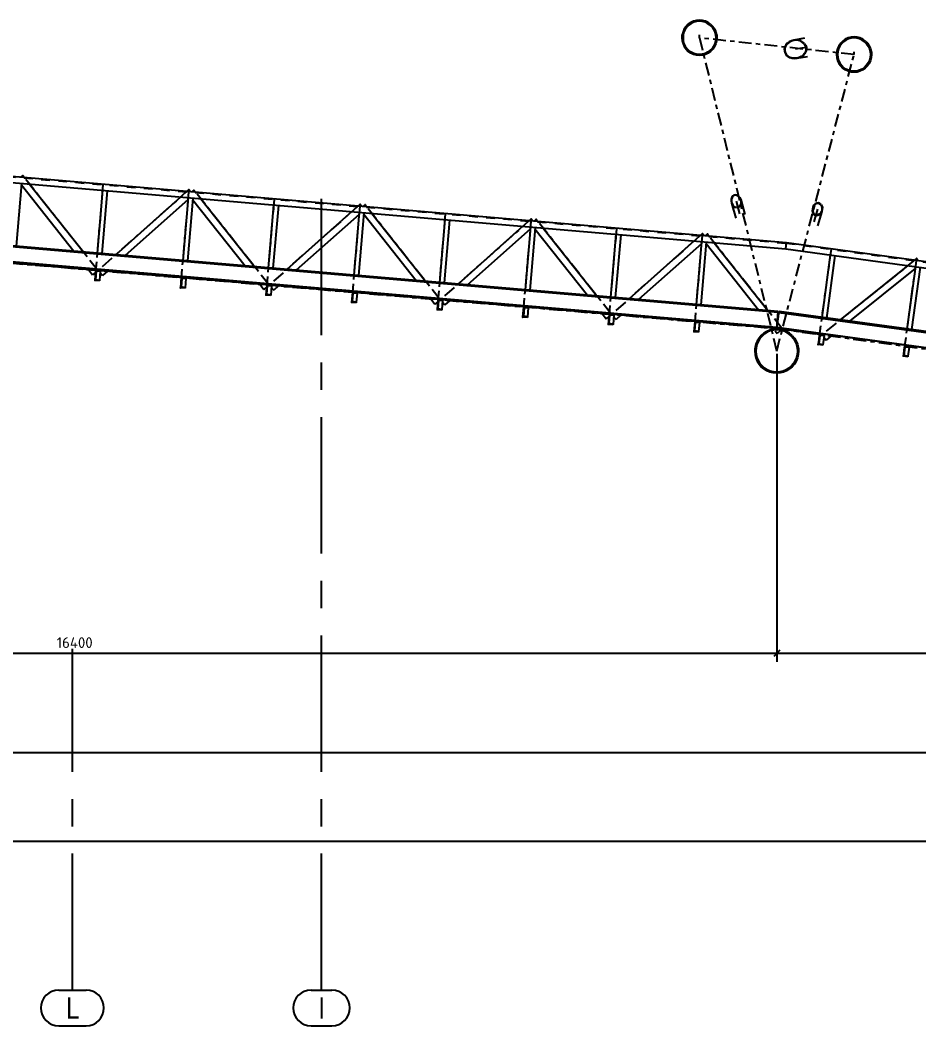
# Model space of a CAD drawing. Header units: millimetres. Extents: x 2368 to 8313, y 7493 to 11698.
# Drawn here: x 6024.4 to 6233.7, y 9618.8 to 9852.9 of the extents above; entities that cross this region are included whole.
import ezdxf

# ---------------------------------------------------------------- set-up
doc = ezdxf.new("R2010")
doc.units = ezdxf.units.MM
for name, pattern in [('CENTER', [50.8, 31.75, -6.35, 6.35, -6.35]), ('XKITLINE00', [0]), ('XKITLINE02', [4, 2, -2]), ('XKITLINE03', [6, 3, -1, 1, -1])]:
    doc.linetypes.add(name, pattern=pattern)
doc.styles.add('ARIAL_NARROW', font='ARIALN.TTF')
doc.styles.add('ISOCPEUR', font='isocpeur.ttf')

msp = doc.modelspace()

# ---------------------------------------------------------------- linework, layer by layer
at = {"color": 8, "linetype": 'XKITLINE00'}
for p, q in [((6180.5582, 9852.3), (6179.9785, 9851.8885)), ((6180.6762, 9852.0928), (6180.1302, 9851.7052)), ((6181.1996, 9852.6032), (6180.5582, 9852.3)), ((6181.2803, 9852.3784), (6180.6762, 9852.0928)), ((6181.8832, 9852.7889), (6181.1996, 9852.6032)), ((6181.9241, 9852.5533), (6181.2803, 9852.3784)), ((6182.5882, 9852.8515), (6181.8832, 9852.7889)), ((6182.5882, 9852.6122), (6181.9241, 9852.5533)), ((6183.2932, 9852.7889), (6182.5882, 9852.8515)), ((6183.2522, 9852.5533), (6182.5882, 9852.6122)), ((6183.8961, 9852.3784), (6183.2522, 9852.5533)), ((6183.9768, 9852.6032), (6183.2932, 9852.7889)), ((6184.5002, 9852.0928), (6183.8961, 9852.3784)), ((6184.6182, 9852.3), (6183.9768, 9852.6032)), ((6185.0462, 9851.7052), (6184.5002, 9852.0928)), ((6185.1979, 9851.8885), (6184.6182, 9852.3)), ((6178.773, 9850.1431), (6178.5899, 9849.4501)), ((6179.0721, 9850.7934), (6178.773, 9850.1431)), ((6178.9948, 9850.0613), (6178.8223, 9849.4085)), ((6179.2765, 9850.6738), (6178.9948, 9850.0613)), ((6179.478, 9851.3811), (6179.0721, 9850.7934)), ((6179.6588, 9851.2273), (6179.2765, 9850.6738)), ((6179.9785, 9851.8885), (6179.478, 9851.3811)), ((6180.1302, 9851.7052), (6179.6588, 9851.2273)), ((6185.0462, 9851.7052), (6185.5175, 9851.2273)), ((6185.1979, 9851.8885), (6185.6983, 9851.3811)), ((6185.5175, 9851.2273), (6185.8999, 9850.6738)), ((6185.6983, 9851.3811), (6186.1042, 9850.7934)), ((6185.8999, 9850.6738), (6186.1816, 9850.0613)), ((6186.1042, 9850.7934), (6186.4033, 9850.1431)), ((6186.1816, 9850.0613), (6186.3541, 9849.4085)), ((6186.4033, 9850.1431), (6186.5865, 9849.4501)), ((6178.5899, 9849.4501), (6178.5282, 9848.7353)), ((6178.5282, 9849.4027), (6178.5282, 9848.7353)), ((6178.5282, 9848.7353), (6178.5899, 9848.0206)), ((6178.5899, 9848.0206), (6178.773, 9847.3275)), ((6178.8223, 9849.4085), (6178.7642, 9848.7353)), ((6178.7642, 9848.7353), (6178.8223, 9848.0621)), ((6178.8223, 9848.0621), (6178.9948, 9847.4094)), ((6178.9948, 9847.4094), (6179.2765, 9846.7969)), ((6186.1816, 9847.4094), (6185.8999, 9846.7969)), ((6186.3541, 9848.0621), (6186.1816, 9847.4094)), ((6186.3541, 9849.4085), (6186.4122, 9848.7353)), ((6186.4122, 9848.7353), (6186.3541, 9848.0621)), ((6186.5865, 9848.0206), (6186.4033, 9847.3275)), ((6186.5865, 9849.4501), (6186.6482, 9848.7353)), ((6186.6482, 9848.7353), (6186.5865, 9848.0206)), ((6186.6482, 9849.4027), (6186.6482, 9848.7353)), ((6203.0489, 9847.4762), (6202.7023, 9847.0653)), ((6203.1347, 9847.4115), (6202.804, 9847.0194)), ((6203.4897, 9847.8161), (6203.0489, 9847.4762)), ((6203.5554, 9847.7359), (6203.1347, 9847.4115)), ((6204.0027, 9848.0679), (6203.4897, 9847.8161)), ((6204.0449, 9847.9762), (6203.5554, 9847.7359)), ((6204.562, 9848.219), (6204.0027, 9848.0679)), ((6204.5787, 9848.1204), (6204.0449, 9847.9762)), ((6207.057, 9848.6506), (6204.562, 9848.219)), ((6205.1397, 9848.2618), (6204.562, 9848.219)), ((6205.1301, 9848.1613), (6204.5787, 9848.1204)), ((6205.6713, 9848.0968), (6205.1301, 9848.1613)), ((6205.7069, 9848.1942), (6205.1397, 9848.2618)), ((6206.1752, 9847.9301), (6205.6713, 9848.0968)), ((6206.2349, 9848.0196), (6205.7069, 9848.1942)), ((6206.6167, 9847.6697), (6206.1752, 9847.9301)), ((6206.6975, 9847.7467), (6206.2349, 9848.0196)), ((6206.9734, 9847.3286), (6206.6167, 9847.6697)), ((6207.0713, 9847.3893), (6206.6975, 9847.7467)), ((6207.0713, 9847.3893), (6207.3376, 9846.9651)), ((6215.478, 9847.469), (6215.0721, 9846.8815)), ((6215.9785, 9847.9762), (6215.478, 9847.469)), ((6216.1302, 9847.793), (6215.6588, 9847.3153)), ((6216.5582, 9848.3875), (6215.9785, 9847.9762)), ((6216.6762, 9848.1804), (6216.1302, 9847.793)), ((6217.1996, 9848.6906), (6216.5582, 9848.3875)), ((6217.2803, 9848.4659), (6216.6762, 9848.1804)), ((6217.8832, 9848.8763), (6217.1996, 9848.6906)), ((6217.9241, 9848.6407), (6217.2803, 9848.4659)), ((6218.5882, 9848.9388), (6217.8832, 9848.8763)), ((6218.5882, 9848.6996), (6217.9241, 9848.6407)), ((6219.2932, 9848.8763), (6218.5882, 9848.9388)), ((6219.2522, 9848.6407), (6218.5882, 9848.6996)), ((6219.8961, 9848.4659), (6219.2522, 9848.6407)), ((6219.9768, 9848.6906), (6219.2932, 9848.8763)), ((6220.5002, 9848.1804), (6219.8961, 9848.4659)), ((6220.6182, 9848.3875), (6219.9768, 9848.6906)), ((6221.0462, 9847.793), (6220.5002, 9848.1804)), ((6221.1979, 9847.9762), (6220.6182, 9848.3875)), ((6221.0462, 9847.793), (6221.5175, 9847.3153)), ((6221.1979, 9847.9762), (6221.6983, 9847.469)), ((6221.6983, 9847.469), (6222.1042, 9846.8815)), ((6178.773, 9847.3275), (6179.0721, 9846.6773)), ((6179.0721, 9846.6773), (6179.478, 9846.0895)), ((6179.2765, 9846.7969), (6179.6588, 9846.2433)), ((6179.478, 9846.0895), (6179.9785, 9845.5822)), ((6179.6588, 9846.2433), (6180.1302, 9845.7655)), ((6180.5582, 9845.1707), (6179.9785, 9845.5822)), ((6180.6762, 9845.3779), (6180.1302, 9845.7655)), ((6181.1996, 9844.8674), (6180.5582, 9845.1707)), ((6181.2803, 9845.0923), (6180.6762, 9845.3779)), ((6181.9241, 9844.9174), (6181.2803, 9845.0923)), ((6183.8961, 9845.0923), (6183.2522, 9844.9174)), ((6184.5002, 9845.3779), (6183.8961, 9845.0923)), ((6184.6182, 9845.1707), (6183.9768, 9844.8674)), ((6185.0462, 9845.7655), (6184.5002, 9845.3779)), ((6185.1979, 9845.5822), (6184.6182, 9845.1707)), ((6185.5175, 9846.2433), (6185.0462, 9845.7655)), ((6185.6983, 9846.0895), (6185.1979, 9845.5822)), ((6185.8999, 9846.7969), (6185.5175, 9846.2433)), ((6186.1042, 9846.6773), (6185.6983, 9846.0895)), ((6186.4033, 9847.3275), (6186.1042, 9846.6773)), ((6202.4673, 9846.604), (6202.3558, 9846.1154)), ((6202.3558, 9846.1154), (6202.3732, 9845.624)), ((6202.3732, 9845.624), (6202.5187, 9845.1545)), ((6202.7023, 9847.0653), (6202.4673, 9846.604)), ((6202.5797, 9846.5792), (6202.4732, 9846.1129)), ((6202.4732, 9846.1129), (6202.4899, 9845.6439)), ((6202.4899, 9845.6439), (6202.6287, 9845.1958)), ((6202.5187, 9845.1545), (6202.7851, 9844.7303)), ((6202.804, 9847.0194), (6202.5797, 9846.5792)), ((6202.6287, 9845.1958), (6202.8829, 9844.7911)), ((6207.0524, 9845.1002), (6206.7217, 9844.7081)), ((6207.154, 9845.0543), (6206.8075, 9844.6434)), ((6206.9734, 9847.3286), (6207.2276, 9846.9238)), ((6207.2767, 9845.5405), (6207.0524, 9845.1002)), ((6207.389, 9845.5156), (6207.154, 9845.0543)), ((6207.2276, 9846.9238), (6207.3665, 9846.4757)), ((6207.3831, 9846.0067), (6207.2767, 9845.5405)), ((6207.3376, 9846.9651), (6207.4832, 9846.4956)), ((6207.3665, 9846.4757), (6207.3831, 9846.0067)), ((6207.5006, 9846.0042), (6207.389, 9845.5156)), ((6207.4832, 9846.4956), (6207.5006, 9846.0042)), ((6214.5899, 9845.5388), (6214.5282, 9844.8243)), ((6214.5282, 9845.4816), (6214.5282, 9844.8243)), ((6214.773, 9846.2315), (6214.5899, 9845.5388)), ((6214.8223, 9845.4973), (6214.7642, 9844.8243)), ((6215.0721, 9846.8815), (6214.773, 9846.2315)), ((6214.9948, 9846.1497), (6214.8223, 9845.4973)), ((6215.2765, 9846.762), (6214.9948, 9846.1497)), ((6215.6588, 9847.3153), (6215.2765, 9846.762)), ((6221.5175, 9847.3153), (6221.8999, 9846.762)), ((6221.8999, 9846.762), (6222.1816, 9846.1497)), ((6222.1042, 9846.8815), (6222.4033, 9846.2315)), ((6222.1816, 9846.1497), (6222.3541, 9845.4973)), ((6222.3541, 9845.4973), (6222.4122, 9844.8243)), ((6222.4033, 9846.2315), (6222.5865, 9845.5388)), ((6222.5865, 9845.5388), (6222.6482, 9844.8243)), ((6222.6482, 9845.4816), (6222.6482, 9844.8243)), ((6181.8832, 9844.6817), (6181.1996, 9844.8674)), ((6182.5882, 9844.6192), (6181.8832, 9844.6817)), ((6182.5882, 9844.8585), (6181.9241, 9844.9174)), ((6183.2522, 9844.9174), (6182.5882, 9844.8585)), ((6183.2932, 9844.6817), (6182.5882, 9844.6192)), ((6183.9768, 9844.8674), (6183.2932, 9844.6817)), ((6203.1589, 9844.3729), (6202.7851, 9844.7303)), ((6203.2397, 9844.4499), (6202.8829, 9844.7911)), ((6203.6214, 9844.1), (6203.1589, 9844.3729)), ((6203.6811, 9844.1895), (6203.2397, 9844.4499)), ((6204.1495, 9843.9254), (6203.6214, 9844.1)), ((6204.1851, 9844.0228), (6203.6811, 9844.1895)), ((6204.7166, 9843.8578), (6204.1495, 9843.9254)), ((6204.7263, 9843.9583), (6204.1851, 9844.0228)), ((6205.2943, 9843.9006), (6204.7166, 9843.8578)), ((6205.2776, 9843.9992), (6204.7263, 9843.9583)), ((6205.8114, 9844.1434), (6205.2776, 9843.9992)), ((6207.7893, 9844.3323), (6205.2943, 9843.9006)), ((6205.8537, 9844.0517), (6205.2943, 9843.9006)), ((6206.301, 9844.3837), (6205.8114, 9844.1434)), ((6206.3666, 9844.3035), (6205.8537, 9844.0517)), ((6206.7217, 9844.7081), (6206.301, 9844.3837)), ((6206.8075, 9844.6434), (6206.3666, 9844.3035)), ((6214.5282, 9844.8243), (6214.5899, 9844.1098)), ((6214.5899, 9844.1098), (6214.773, 9843.4171)), ((6214.7642, 9844.8243), (6214.8223, 9844.1514)), ((6214.773, 9843.4171), (6215.0721, 9842.7671)), ((6214.8223, 9844.1514), (6214.9948, 9843.4989)), ((6214.9948, 9843.4989), (6215.2765, 9842.8867)), ((6215.0721, 9842.7671), (6215.478, 9842.1796)), ((6215.2765, 9842.8867), (6215.6588, 9842.3333)), ((6221.8999, 9842.8867), (6221.5175, 9842.3333)), ((6222.1042, 9842.7671), (6221.6983, 9842.1796)), ((6222.1816, 9843.4989), (6221.8999, 9842.8867)), ((6222.4033, 9843.4171), (6222.1042, 9842.7671)), ((6222.3541, 9844.1514), (6222.1816, 9843.4989)), ((6222.4122, 9844.8243), (6222.3541, 9844.1514)), ((6222.5865, 9844.1098), (6222.4033, 9843.4171)), ((6222.6482, 9844.8243), (6222.5865, 9844.1098)), ((6215.478, 9842.1796), (6215.9785, 9841.6725)), ((6215.6588, 9842.3333), (6216.1302, 9841.8557)), ((6216.5582, 9841.2611), (6215.9785, 9841.6725)), ((6216.6762, 9841.4682), (6216.1302, 9841.8557)), ((6217.1996, 9840.958), (6216.5582, 9841.2611)), ((6217.2803, 9841.1827), (6216.6762, 9841.4682)), ((6217.8832, 9840.7724), (6217.1996, 9840.958)), ((6217.9241, 9841.0079), (6217.2803, 9841.1827)), ((6218.5882, 9840.7099), (6217.8832, 9840.7724)), ((6218.5882, 9840.949), (6217.9241, 9841.0079)), ((6219.2522, 9841.0079), (6218.5882, 9840.949)), ((6219.2932, 9840.7724), (6218.5882, 9840.7099)), ((6219.8961, 9841.1827), (6219.2522, 9841.0079)), ((6219.9768, 9840.958), (6219.2932, 9840.7724)), ((6220.5002, 9841.4682), (6219.8961, 9841.1827)), ((6220.6182, 9841.2611), (6219.9768, 9840.958)), ((6221.0462, 9841.8557), (6220.5002, 9841.4682)), ((6221.1979, 9841.6725), (6220.6182, 9841.2611)), ((6221.5175, 9842.3333), (6221.0462, 9841.8557)), ((6221.6983, 9842.1796), (6221.1979, 9841.6725)), ((6189.9828, 9811.1942), (6189.971, 9810.7274)), ((6189.971, 9810.7274), (6190.0731, 9810.2562)), ((6190.1073, 9811.6111), (6189.9828, 9811.1942)), ((6190.0636, 9811.1584), (6190.0526, 9810.7243)), ((6190.0526, 9810.7243), (6190.1475, 9810.2862)), ((6190.1793, 9811.546), (6190.0636, 9811.1584)), ((6190.0731, 9810.2562), (6191.0275, 9806.737)), ((6190.0731, 9810.2562), (6190.2789, 9809.8268)), ((6190.3323, 9811.9371), (6190.1073, 9811.6111)), ((6190.1475, 9810.2862), (6190.3389, 9809.887)), ((6190.3885, 9811.8492), (6190.1793, 9811.546)), ((6190.6357, 9812.1404), (6190.3323, 9811.9371)), ((6190.6707, 9812.0382), (6190.3885, 9811.8492)), ((6190.9879, 9812.2011), (6190.6357, 9812.1404)), ((6190.9981, 9812.0946), (6190.6707, 9812.0382)), ((6191.3544, 9812.1132), (6190.9879, 9812.2011)), ((6191.3389, 9812.0129), (6190.9981, 9812.0946)), ((6191.6596, 9811.801), (6191.3389, 9812.0129)), ((6191.6993, 9811.8854), (6191.3544, 9812.1132)), ((6191.6596, 9811.801), (6191.9289, 9811.4797)), ((6191.6993, 9811.8854), (6191.9889, 9811.5399)), ((6191.9289, 9811.4797), (6192.1203, 9811.0805)), ((6191.9889, 9811.5399), (6192.1947, 9811.1105)), ((6192.2042, 9810.2083), (6192.0885, 9809.8207)), ((6192.1203, 9811.0805), (6192.2152, 9810.6424)), ((6192.285, 9810.1725), (6192.1605, 9809.7556)), ((6192.1947, 9811.1105), (6192.2968, 9810.6393)), ((6192.1947, 9811.1105), (6193.1491, 9807.5912)), ((6192.2152, 9810.6424), (6192.2042, 9810.2083)), ((6192.2968, 9810.6393), (6192.285, 9810.1725)), ((6209.559, 9810.0671), (6209.2528, 9809.7587)), ((6209.593, 9809.98), (6209.3082, 9809.6933)), ((6209.9126, 9810.254), (6209.559, 9810.0671)), ((6209.9217, 9810.1537), (6209.593, 9809.98)), ((6210.2789, 9810.301), (6209.9126, 9810.254)), ((6210.2623, 9810.1975), (6209.9217, 9810.1537)), ((6210.5814, 9810.1071), (6210.2623, 9810.1975)), ((6210.6221, 9810.2038), (6210.2789, 9810.301)), ((6210.8477, 9809.8912), (6210.5814, 9810.1071)), ((6210.9085, 9809.9716), (6210.6221, 9810.2038)), ((6210.8477, 9809.8912), (6211.0352, 9809.5711)), ((6210.9085, 9809.9716), (6211.1101, 9809.6273)), ((6190.2789, 9809.8268), (6190.5685, 9809.4813)), ((6190.3389, 9809.887), (6190.6082, 9809.5657)), ((6190.9134, 9809.2535), (6190.5685, 9809.4813)), ((6190.9289, 9809.3538), (6190.6082, 9809.5657)), ((6191.2799, 9809.1656), (6190.9134, 9809.2535)), ((6191.2697, 9809.2721), (6190.9289, 9809.3538)), ((6191.5971, 9809.3285), (6191.2697, 9809.2721)), ((6191.6321, 9809.2263), (6191.2799, 9809.1656)), ((6191.8793, 9809.5175), (6191.5971, 9809.3285)), ((6191.9355, 9809.4296), (6191.6321, 9809.2263)), ((6192.0885, 9809.8207), (6191.8793, 9809.5175)), ((6192.1605, 9809.7556), (6191.9355, 9809.4296)), ((6208.8946, 9808.9073), (6208.8777, 9808.4475)), ((6208.8777, 9808.4475), (6208.9748, 9808.0248)), ((6209.0238, 9809.3591), (6208.8946, 9808.9073)), ((6208.9751, 9808.9016), (6208.9594, 9808.4741)), ((6208.9594, 9808.4741), (6209.0497, 9808.081)), ((6208.9748, 9808.0248), (6209.1764, 9807.6805)), ((6209.0953, 9809.3217), (6208.9751, 9808.9016)), ((6209.2528, 9809.7587), (6209.0238, 9809.3591)), ((6209.0497, 9808.081), (6209.2372, 9807.7609)), ((6209.3082, 9809.6933), (6209.0953, 9809.3217)), ((6209.4628, 9807.4483), (6209.1764, 9807.6805)), ((6209.5035, 9807.545), (6209.2372, 9807.7609)), ((6211.0611, 9808.293), (6210.1067, 9804.9966)), ((6210.4919, 9807.6721), (6210.1632, 9807.4983)), ((6210.5259, 9807.585), (6210.1723, 9807.3981)), ((6210.7767, 9807.9588), (6210.4919, 9807.6721)), ((6210.8321, 9807.8934), (6210.5259, 9807.585)), ((6210.9896, 9808.3304), (6210.7767, 9807.9588)), ((6211.0611, 9808.293), (6210.8321, 9807.8934)), ((6211.1098, 9808.7505), (6210.9896, 9808.3304)), ((6211.0352, 9809.5711), (6211.1255, 9809.178)), ((6211.1904, 9808.7448), (6211.0611, 9808.293)), ((6211.1255, 9809.178), (6211.1098, 9808.7505)), ((6211.1101, 9809.6273), (6211.2072, 9809.2046)), ((6211.2072, 9809.2046), (6211.1904, 9808.7448)), ((6209.806, 9807.3511), (6209.4628, 9807.4483)), ((6209.8226, 9807.4546), (6209.5035, 9807.545)), ((6210.1723, 9807.3981), (6209.806, 9807.3511)), ((6210.1632, 9807.4983), (6209.8226, 9807.4546)), ((6196.9961, 9779.4728), (6196.4784, 9778.8584)), ((6197.6022, 9779.9975), (6196.9961, 9779.4728)), ((6197.7409, 9779.804), (6197.163, 9779.3036)), ((6198.2819, 9780.4197), (6197.6022, 9779.9975)), ((6198.389, 9780.2066), (6197.7409, 9779.804)), ((6199.0184, 9780.7289), (6198.2819, 9780.4197)), ((6199.0913, 9780.5014), (6198.389, 9780.2066)), ((6199.7935, 9780.9175), (6199.0184, 9780.7289)), ((6199.8304, 9780.6813), (6199.0913, 9780.5014)), ((6200.5882, 9780.9809), (6199.7935, 9780.9175)), ((6200.5882, 9780.7417), (6199.8304, 9780.6813)), ((6201.3829, 9780.9175), (6200.5882, 9780.9809)), ((6201.3459, 9780.6813), (6200.5882, 9780.7417)), ((6202.0851, 9780.5014), (6201.3459, 9780.6813)), ((6202.158, 9780.7289), (6201.3829, 9780.9175)), ((6202.7873, 9780.2066), (6202.0851, 9780.5014)), ((6202.8944, 9780.4197), (6202.158, 9780.7289)), ((6203.4354, 9779.804), (6202.7873, 9780.2066)), ((6203.5741, 9779.9975), (6202.8944, 9780.4197)), ((6204.0134, 9779.3036), (6203.4354, 9779.804)), ((6204.1803, 9779.4728), (6203.5741, 9779.9975)), ((6204.1803, 9779.4728), (6204.698, 9778.8584)), ((6195.7568, 9777.4229), (6195.5707, 9776.6373)), ((6196.0619, 9778.1694), (6195.7568, 9777.4229)), ((6195.9813, 9777.349), (6195.8038, 9776.5998)), ((6196.2721, 9778.0608), (6195.9813, 9777.349)), ((6196.4784, 9778.8584), (6196.0619, 9778.1694)), ((6196.6693, 9778.7178), (6196.2721, 9778.0608)), ((6197.163, 9779.3036), (6196.6693, 9778.7178)), ((6204.0134, 9779.3036), (6204.5071, 9778.7178)), ((6204.5071, 9778.7178), (6204.9042, 9778.0608)), ((6204.698, 9778.8584), (6205.1145, 9778.1694)), ((6204.9042, 9778.0608), (6205.1951, 9777.349)), ((6205.1145, 9778.1694), (6205.4195, 9777.4229)), ((6205.1951, 9777.349), (6205.3725, 9776.5998)), ((6205.4195, 9777.4229), (6205.6056, 9776.6373)), ((6195.5707, 9776.6373), (6195.5082, 9775.8317)), ((6195.5082, 9776.4942), (6195.5082, 9775.8317)), ((6195.5082, 9775.8317), (6195.5707, 9775.0262)), ((6195.5707, 9775.0262), (6195.7568, 9774.2406)), ((6195.8038, 9776.5998), (6195.7442, 9775.8317)), ((6195.7442, 9775.8317), (6195.8038, 9775.0636)), ((6195.8038, 9775.0636), (6195.9813, 9774.3145)), ((6205.3725, 9775.0636), (6205.1951, 9774.3145)), ((6205.3725, 9776.5998), (6205.4322, 9775.8317)), ((6205.4322, 9775.8317), (6205.3725, 9775.0636)), ((6205.6056, 9775.0262), (6205.4195, 9774.2406)), ((6205.6056, 9776.6373), (6205.6682, 9775.8317)), ((6205.6682, 9775.8317), (6205.6056, 9775.0262)), ((6205.6682, 9776.4942), (6205.6682, 9775.8317)), ((6195.7568, 9774.2406), (6196.0619, 9773.4941)), ((6195.9813, 9774.3145), (6196.2721, 9773.6027)), ((6196.0619, 9773.4941), (6196.4784, 9772.8051)), ((6196.2721, 9773.6027), (6196.6693, 9772.9457)), ((6196.4784, 9772.8051), (6196.9961, 9772.1907)), ((6196.6693, 9772.9457), (6197.163, 9772.3599)), ((6204.5071, 9772.9457), (6204.0134, 9772.3599)), ((6204.698, 9772.8051), (6204.1803, 9772.1907)), ((6204.9042, 9773.6027), (6204.5071, 9772.9457)), ((6205.1145, 9773.4941), (6204.698, 9772.8051)), ((6205.1951, 9774.3145), (6204.9042, 9773.6027)), ((6205.4195, 9774.2406), (6205.1145, 9773.4941)), ((6197.6022, 9771.666), (6196.9961, 9772.1907)), ((6197.7409, 9771.8595), (6197.163, 9772.3599)), ((6198.2819, 9771.2438), (6197.6022, 9771.666)), ((6198.389, 9771.4569), (6197.7409, 9771.8595)), ((6199.0184, 9770.9346), (6198.2819, 9771.2438)), ((6199.0913, 9771.1621), (6198.389, 9771.4569)), ((6199.7935, 9770.7459), (6199.0184, 9770.9346)), ((6199.8304, 9770.9822), (6199.0913, 9771.1621)), ((6200.5882, 9770.6825), (6199.7935, 9770.7459)), ((6200.5882, 9770.9218), (6199.8304, 9770.9822)), ((6201.3459, 9770.9822), (6200.5882, 9770.9218)), ((6201.3829, 9770.7459), (6200.5882, 9770.6825)), ((6202.0851, 9771.1621), (6201.3459, 9770.9822)), ((6202.158, 9770.9346), (6201.3829, 9770.7459)), ((6202.7873, 9771.4569), (6202.0851, 9771.1621)), ((6202.8944, 9771.2438), (6202.158, 9770.9346)), ((6203.4354, 9771.8595), (6202.7873, 9771.4569)), ((6203.5741, 9771.666), (6202.8944, 9771.2438)), ((6204.0134, 9772.3599), (6203.4354, 9771.8595)), ((6204.1803, 9772.1907), (6203.5741, 9771.666))]:
    msp.add_line(p, q, dxfattribs=at)
at = {"color": 8, "linetype": 'XKITLINE03'}
for p, q in [((6182.5882, 9848.7353), (6182.5882, 9849.4027)), ((6207.4232, 9846.4915), (6204.9282, 9846.0598)), ((6218.5882, 9844.8243), (6218.5882, 9845.4816)), ((6191.1339, 9810.6833), (6192.0883, 9807.1641)), ((6210.0425, 9808.826), (6209.0881, 9805.5297)), ((6200.5882, 9775.8317), (6200.5882, 9776.4942))]:
    msp.add_line(p, q, dxfattribs=at)
at = {"color": 241, "linetype": 'XKITLINE03'}
for p, q in [((6182.5882, 9848.7353), (6200.5882, 9775.8317)), ((6218.5882, 9844.8243), (6182.5882, 9848.7353)), ((6200.5882, 9775.8317), (6218.5882, 9844.8243))]:
    msp.add_line(p, q, dxfattribs=at)
at = {"color": 3, "linetype": 'XKITLINE02'}
for p, q in [((5873.8978, 9829.0954), (6202.8735, 9800.9443)), ((6202.8735, 9800.9443), (6531.4195, 9755.9625))]:
    msp.add_line(p, q, dxfattribs=at)
at = {"color": 7, "linetype": 'XKITLINE00'}
for p, q in [((5873.9088, 9829.2651), (6202.8923, 9801.1133)), ((5873.8112, 9827.7679), (6202.7265, 9799.622)), ((6024.7589, 9814.851), (6023.5082, 9800.2362)), ((6025.0213, 9816.7137), (6024.5888, 9816.3711)), ((6025.0213, 9816.7137), (6025.3439, 9816.3065)), ((6026.6232, 9814.6915), (6039.1332, 9798.8993)), ((6200.9055, 9784.7806), (5872.9056, 9812.8444)), ((6200.9145, 9784.8866), (5872.9147, 9812.9504)), ((6200.929, 9785.056), (5872.9292, 9813.1198)), ((6024.7293, 9814.5056), (6036.9436, 9799.0867)), ((6043.59, 9813.2396), (6042.3394, 9798.625)), ((6044.686, 9813.1458), (6043.4354, 9798.5312)), ((6063.7174, 9813.4047), (6063.3253, 9813.0563)), ((6063.7174, 9813.4047), (6064.0848, 9812.9913)), ((6064.8757, 9813.3033), (6064.4432, 9812.9607)), ((6064.8757, 9813.3033), (6065.1983, 9812.896)), ((6061.78, 9811.6831), (6046.6691, 9798.2545)), ((6063.4758, 9811.0495), (6048.8662, 9798.0666)), ((6063.5173, 9811.5344), (6062.2667, 9796.92)), ((6064.6133, 9811.4406), (6063.3627, 9796.8262)), ((6064.5837, 9811.0952), (6076.7976, 9795.6767)), ((6066.4776, 9811.2811), (6078.9872, 9795.4894)), ((6103.5718, 9809.9943), (6103.1798, 9809.6459)), ((6103.5718, 9809.9943), (6103.9392, 9809.5809)), ((6104.7301, 9809.8929), (6104.2976, 9809.5502)), ((6104.7301, 9809.8929), (6105.0527, 9809.4856)), ((6200.6025, 9781.24), (5872.6027, 9809.3037)), ((6200.6116, 9781.346), (5872.6117, 9809.4097)), ((6200.588, 9781.0706), (5883.6766, 9808.1856)), ((6083.4445, 9809.8292), (6082.1939, 9795.215)), ((6084.5405, 9809.7354), (6083.2899, 9795.1213)), ((6101.6345, 9808.2726), (6086.524, 9794.8446)), ((6103.3302, 9807.6391), (6088.7211, 9794.6566)), ((6103.3717, 9808.124), (6102.1212, 9793.5101)), ((6104.4677, 9808.0302), (6103.2172, 9793.4163)), ((6104.4381, 9807.6847), (6116.6516, 9792.2668)), ((6106.3321, 9807.8707), (6118.8412, 9792.0795)), ((6123.2989, 9806.4188), (6122.0484, 9791.8051)), ((6124.3949, 9806.325), (6123.1444, 9791.7113)), ((6143.4263, 9806.5839), (6143.0342, 9806.2355)), ((6143.4263, 9806.5839), (6143.7937, 9806.1705)), ((6144.5845, 9806.4825), (6144.152, 9806.1398)), ((6144.5845, 9806.4825), (6144.9072, 9806.0752)), ((6141.4889, 9804.8622), (6126.3789, 9791.4346)), ((6143.1846, 9804.2287), (6128.576, 9791.2466)), ((6143.2261, 9804.7136), (6141.9756, 9790.1001)), ((6144.3221, 9804.6198), (6143.0716, 9790.0063)), ((6144.2926, 9804.2743), (6156.5057, 9788.8569)), ((6146.1865, 9804.4602), (6158.6952, 9788.6696)), ((6163.1533, 9803.0083), (6161.9028, 9788.3951)), ((6164.2493, 9802.9146), (6162.9988, 9788.3013)), ((6183.2807, 9803.1735), (6182.8886, 9802.825)), ((6183.2807, 9803.1735), (6183.6481, 9802.76)), ((6184.439, 9803.072), (6184.0064, 9802.7294)), ((6184.439, 9803.072), (6184.7616, 9802.6648)), ((6181.3433, 9801.4518), (6166.2338, 9788.0246)), ((6183.0391, 9800.8183), (6168.4309, 9787.8366)), ((6183.0805, 9801.3031), (6181.8301, 9786.6901)), ((6184.1765, 9801.2093), (6182.9261, 9786.5964)), ((6184.147, 9800.8639), (6196.3597, 9785.447)), ((6186.0409, 9801.0498), (6198.5493, 9785.2596)), ((6202.7265, 9799.622), (6202.8923, 9801.1133)), ((6202.7265, 9799.622), (6202.8923, 9801.1133)), ((6202.8923, 9801.1133), (6531.4311, 9756.1325)), ((6202.7265, 9799.622), (6531.3289, 9754.6325)), ((6213.0569, 9798.2076), (6211.067, 9783.6732)), ((6214.1468, 9798.0584), (6212.1568, 9783.5239)), ((6233.1668, 9797.3524), (6232.7576, 9797.0244)), ((6233.1668, 9797.3524), (6233.5127, 9796.921)), ((6040.355, 9794.7802), (6041.2921, 9793.5973)), ((6041.9541, 9794.1217), (6041.2921, 9793.5973)), ((6041.9982, 9794.6377), (6041.7936, 9792.2464)), ((6042.1196, 9794.4137), (6041.9512, 9792.4465)), ((6042.0407, 9794.634), (6041.9946, 9794.5952)), ((6041.9984, 9794.6396), (6041.9982, 9794.6377)), ((6043.0942, 9794.5439), (6041.9982, 9794.6377)), ((6043.0826, 9794.4084), (6042.1196, 9794.4137)), ((6043.0826, 9794.4084), (6042.9012, 9792.2881)), ((6043.0498, 9794.0243), (6043.6092, 9793.3948)), ((6043.0942, 9794.5439), (6043.0826, 9794.4084)), ((6043.0944, 9794.5458), (6043.0942, 9794.5439)), ((6044.7454, 9794.4045), (6043.6092, 9793.3948)), ((6231.1447, 9795.7312), (6215.3703, 9783.084)), ((6232.8061, 9795.0125), (6217.5551, 9782.7848)), ((6232.8721, 9795.4947), (6230.8821, 9780.9601)), ((6233.9619, 9795.3455), (6231.972, 9780.8109)), ((6042.8896, 9792.1526), (6041.7936, 9792.2464)), ((6041.9986, 9793.0004), (6041.8472, 9792.8728)), ((6042.9012, 9792.2881), (6041.9512, 9792.4465)), ((6042.9012, 9792.2881), (6042.8896, 9792.1526)), ((6061.9255, 9792.9325), (6061.7209, 9790.5412)), ((6061.9259, 9791.2952), (6061.7745, 9791.1676)), ((6062.0468, 9792.7085), (6061.8785, 9790.7413)), ((6061.9679, 9792.9288), (6061.9218, 9792.89)), ((6061.9257, 9792.9346), (6061.9255, 9792.9325)), ((6063.0215, 9792.8387), (6061.9255, 9792.9325)), ((6063.0099, 9792.7032), (6062.0468, 9792.7085)), ((6063.0099, 9792.7032), (6062.8285, 9790.5829)), ((6063.0215, 9792.8387), (6063.0099, 9792.7032)), ((6063.0217, 9792.8408), (6063.0215, 9792.8387)), ((6080.209, 9791.3702), (6081.1465, 9790.1868)), ((6081.8527, 9791.2272), (6081.648, 9788.836)), ((6081.8951, 9791.2236), (6081.849, 9791.1848)), ((6081.8529, 9791.2296), (6081.8527, 9791.2272)), ((6082.9486, 9791.1335), (6081.8527, 9791.2272)), ((6062.8169, 9790.4474), (6061.7209, 9790.5412)), ((6062.8284, 9790.5829), (6061.8785, 9790.7413)), ((6062.8284, 9790.5829), (6062.8169, 9790.4474)), ((6081.8085, 9790.7113), (6081.1465, 9790.1868)), ((6082.744, 9788.7422), (6081.648, 9788.836)), ((6081.8531, 9789.59), (6081.7016, 9789.4624)), ((6081.974, 9791.0033), (6081.8057, 9789.0361)), ((6082.7556, 9788.8777), (6081.8057, 9789.0361)), ((6082.9371, 9790.998), (6081.974, 9791.0033)), ((6082.7556, 9788.8777), (6082.744, 9788.7422)), ((6082.9371, 9790.998), (6082.7556, 9788.8777)), ((6082.9042, 9790.6139), (6083.4636, 9789.9844)), ((6082.9486, 9791.1335), (6082.9371, 9790.998)), ((6082.9489, 9791.1358), (6082.9487, 9791.1335)), ((6084.6003, 9790.9945), (6083.4636, 9789.9844)), ((6101.7799, 9789.522), (6101.5753, 9787.1308)), ((6101.9012, 9789.2981), (6101.7329, 9787.3309)), ((6101.8223, 9789.5184), (6101.7763, 9789.4796)), ((6101.7801, 9789.5246), (6101.7799, 9789.522)), ((6102.8759, 9789.4283), (6101.7799, 9789.522)), ((6102.8643, 9789.2928), (6101.9012, 9789.2981)), ((6102.8643, 9789.2928), (6102.6829, 9787.1725)), ((6102.8759, 9789.4283), (6102.8643, 9789.2928)), ((6102.8761, 9789.4308), (6102.8759, 9789.4283)), ((6102.6713, 9787.037), (6101.5753, 9787.1308)), ((6101.7803, 9787.8847), (6101.6289, 9787.7572)), ((6102.6829, 9787.1725), (6101.7329, 9787.3309)), ((6102.6829, 9787.1725), (6102.6713, 9787.037)), ((6120.0631, 9787.9603), (6121.0009, 9786.7764)), ((6121.6629, 9787.3009), (6121.0009, 9786.7764)), ((6121.7071, 9787.8168), (6121.5024, 9785.4256)), ((6121.8284, 9787.5929), (6121.6601, 9785.6257)), ((6122.8031, 9787.7231), (6121.7071, 9787.8168)), ((6122.7915, 9787.5875), (6121.8284, 9787.5929)), ((6122.7915, 9787.5875), (6122.61, 9785.4673)), ((6122.7586, 9787.2035), (6123.318, 9786.574)), ((6122.8031, 9787.7231), (6122.7915, 9787.5875)), ((6122.8033, 9787.7259), (6122.8031, 9787.7231)), ((6124.4552, 9787.5845), (6123.318, 9786.574)), ((6122.5984, 9785.3318), (6121.5024, 9785.4256)), ((6121.7075, 9786.1795), (6121.5561, 9786.052)), ((6122.61, 9785.4673), (6121.6601, 9785.6257)), ((6122.61, 9785.4673), (6122.5984, 9785.3318)), ((6141.6343, 9786.1116), (6141.4297, 9783.7204)), ((6141.6347, 9784.4743), (6141.4833, 9784.3468)), ((6141.7557, 9785.8877), (6141.5873, 9783.9205)), ((6141.6768, 9786.108), (6141.6307, 9786.0692)), ((6141.6346, 9786.1147), (6141.6343, 9786.1116)), ((6142.7303, 9786.0178), (6141.6343, 9786.1116)), ((6142.7187, 9785.8823), (6141.7557, 9785.8877)), ((6142.7187, 9785.8823), (6142.5373, 9783.7621)), ((6142.7303, 9786.0178), (6142.7187, 9785.8823)), ((6142.7306, 9786.0209), (6142.7303, 9786.0178)), ((6159.9171, 9784.5504), (6160.8553, 9783.366)), ((6161.5615, 9784.4064), (6161.3569, 9782.0152)), ((6161.6828, 9784.1825), (6161.5145, 9782.2153)), ((6161.6039, 9784.4028), (6161.5579, 9784.364)), ((6161.5618, 9784.4097), (6161.5615, 9784.4064)), ((6162.6575, 9784.3126), (6161.5615, 9784.4064)), ((6162.6459, 9784.1771), (6161.6828, 9784.1825)), ((6162.6459, 9784.1771), (6162.4645, 9782.0569)), ((6162.6575, 9784.3126), (6162.6459, 9784.1771)), ((6162.6578, 9784.3159), (6162.6575, 9784.3126)), ((6164.3101, 9784.1745), (6163.1724, 9783.1636)), ((6200.588, 9781.0706), (6200.929, 9785.056)), ((6200.5882, 9781.0706), (6201.1308, 9785.0336)), ((6528.5882, 9739.9201), (6201.0933, 9784.7598)), ((6529.1077, 9739.9564), (6201.1077, 9784.8652)), ((6529.1308, 9740.1248), (6201.1308, 9785.0336)), ((6142.5257, 9783.6266), (6141.4297, 9783.7204)), ((6142.5373, 9783.7621), (6141.5873, 9783.9205)), ((6142.5373, 9783.7621), (6142.5257, 9783.6266)), ((6161.5173, 9783.8905), (6160.8553, 9783.366)), ((6162.4529, 9781.9214), (6161.3569, 9782.0152)), ((6161.5619, 9782.7691), (6161.4105, 9782.6416)), ((6162.4645, 9782.0569), (6161.5145, 9782.2153)), ((6162.4645, 9782.0569), (6162.4529, 9781.9214)), ((6162.613, 9783.793), (6163.1724, 9783.1636)), ((6181.4887, 9782.7012), (6181.2841, 9780.31)), ((6181.6101, 9782.4773), (6181.4417, 9780.51)), ((6181.5312, 9782.6976), (6181.4851, 9782.6588)), ((6181.489, 9782.7047), (6181.4887, 9782.7012)), ((6182.5847, 9782.6074), (6181.4887, 9782.7012)), ((6182.5731, 9782.4719), (6181.6101, 9782.4773)), ((6182.5731, 9782.4719), (6182.3917, 9780.3517)), ((6182.5847, 9782.6074), (6182.5731, 9782.4719)), ((6182.585, 9782.6109), (6182.5847, 9782.6074)), ((6200.7127, 9782.5286), (6200.7768, 9782.4477)), ((6200.7128, 9782.5285), (6200.7767, 9782.4477)), ((6182.3801, 9780.2162), (6181.2841, 9780.31)), ((6181.4891, 9781.0639), (6181.3377, 9780.9364)), ((6182.3917, 9780.3517), (6181.4417, 9780.51)), ((6182.3917, 9780.3517), (6182.3801, 9780.2162)), ((6200.2402, 9780.5483), (6200.7097, 9779.9556)), ((6210.5244, 9779.7101), (6200.5882, 9781.0706)), ((6528.5998, 9736.3318), (6200.6113, 9781.239)), ((6528.6257, 9736.4356), (6200.6257, 9781.3444)), ((6201.4001, 9780.5025), (6200.7097, 9779.9556)), ((6210.5244, 9779.7102), (6210.1989, 9777.3324)), ((6210.6343, 9779.4804), (6210.3664, 9777.5242)), ((6210.5666, 9779.7044), (6210.5187, 9779.668)), ((6211.6143, 9779.561), (6210.5244, 9779.7102)), ((6211.5958, 9779.4263), (6210.6343, 9779.4804)), ((6211.6143, 9779.561), (6211.5958, 9779.4263)), ((6211.2887, 9777.1832), (6210.1989, 9777.3324)), ((6210.4419, 9778.075), (6210.2842, 9777.9553)), ((6211.3072, 9777.3179), (6210.3664, 9777.5242)), ((6211.3072, 9777.3179), (6211.2887, 9777.1832)), ((6211.5958, 9779.4263), (6211.3072, 9777.3179)), ((6211.5435, 9779.0443), (6212.0702, 9778.3873)), ((6213.254, 9779.3364), (6212.0702, 9778.3873)), ((6230.3396, 9776.9973), (6230.014, 9774.6195)), ((6230.257, 9775.3621), (6230.0993, 9775.2424)), ((6230.4494, 9776.7675), (6230.1816, 9774.8113)), ((6231.1223, 9774.605), (6230.1816, 9774.8113)), ((6230.3818, 9776.9915), (6230.3338, 9776.9551)), ((6231.4294, 9776.8481), (6230.3396, 9776.9973)), ((6231.411, 9776.7133), (6230.4494, 9776.7675)), ((6231.411, 9776.7133), (6231.1223, 9774.605)), ((6231.3693, 9776.8561), (6231.3642, 9776.8627)), ((6231.4294, 9776.8481), (6231.411, 9776.7133)), ((6231.1039, 9774.4703), (6230.014, 9774.6195)), ((6231.1223, 9774.605), (6231.1039, 9774.4703))]:
    msp.add_line(p, q, dxfattribs=at)
at = {"color": 1, "linetype": 'XKITLINE00'}
for p, q in [((6025.0175, 9816.7045), (6025.0175, 9816.7045)), ((6043.6996, 9814.5556), (6043.6996, 9814.5556)), ((6063.6269, 9812.8504), (6063.6269, 9812.8504)), ((6063.7136, 9813.3955), (6063.7136, 9813.3955)), ((6064.8719, 9813.294), (6064.8719, 9813.294)), ((6083.554, 9811.1452), (6083.554, 9811.1452)), ((6103.568, 9809.9851), (6103.568, 9809.9851)), ((6103.4813, 9809.44), (6103.4813, 9809.44)), ((6104.7263, 9809.8836), (6104.7263, 9809.8836)), ((6123.4085, 9807.7348), (6123.4085, 9807.7348)), ((6143.3357, 9806.0296), (6143.3357, 9806.0296)), ((6143.4224, 9806.5747), (6143.4224, 9806.5747)), ((6144.5807, 9806.4732), (6144.5807, 9806.4732)), ((6163.2629, 9804.3244), (6163.2629, 9804.3244)), ((6183.2769, 9803.1643), (6183.2769, 9803.1643)), ((6184.4351, 9803.0628), (6184.4351, 9803.0628)), ((6183.1901, 9802.6192), (6183.1901, 9802.6192)), ((6213.2335, 9799.5161), (6213.2335, 9799.5161)), ((6233.0487, 9796.8032), (6233.0487, 9796.8032)), ((6233.1629, 9797.3432), (6233.1629, 9797.3432)), ((6041.9944, 9794.6284), (6041.9944, 9794.6284)), ((6042.5424, 9794.5815), (6042.5424, 9794.5815)), ((6042.5425, 9794.5816), (6042.5425, 9794.5816)), ((6041.7898, 9792.2372), (6041.7898, 9792.2372)), ((6061.9217, 9792.9232), (6061.9217, 9792.9232)), ((6081.8488, 9791.218), (6081.8488, 9791.218)), ((6082.3968, 9791.1711), (6082.3968, 9791.1711)), ((6082.3969, 9791.1711), (6082.3969, 9791.1711)), ((6061.717, 9790.532), (6061.717, 9790.532)), ((6081.6442, 9788.8268), (6081.6442, 9788.8268)), ((6101.7761, 9789.5128), (6101.7761, 9789.5128)), ((6101.5715, 9787.1216), (6101.5715, 9787.1216)), ((6121.4986, 9785.4164), (6121.4986, 9785.4164)), ((6141.6305, 9786.1024), (6141.6305, 9786.1024)), ((6161.5577, 9784.3972), (6161.5577, 9784.3972)), ((6162.1057, 9784.3503), (6162.1057, 9784.3503)), ((6162.1058, 9784.3503), (6162.1058, 9784.3503)), ((6141.4259, 9783.7111), (6141.4259, 9783.7111)), ((6161.353, 9782.0059), (6161.353, 9782.0059)), ((6181.4849, 9782.692), (6181.4849, 9782.692)), ((6181.2803, 9780.3007), (6181.2803, 9780.3007)), ((6201.9601, 9780.9399), (6201.9601, 9780.9399)), ((6210.5206, 9779.701), (6210.5206, 9779.701)), ((6211.0656, 9779.6264), (6211.0656, 9779.6264)), ((6210.1951, 9777.3232), (6210.1951, 9777.3232)), ((6230.3357, 9776.988), (6230.3357, 9776.988)), ((6230.0102, 9774.6102), (6230.0102, 9774.6102))]:
    msp.add_line(p, q, dxfattribs=at)
at = {"color": 1, "linetype": 'XKITLINE03'}
for p, q in [((6042.5462, 9794.5908), (6025.0213, 9816.7137)), ((6043.7034, 9814.5648), (6041.7936, 9792.2464)), ((6063.7174, 9813.4047), (6042.5463, 9794.5908)), ((6063.6307, 9812.8596), (6061.7209, 9790.5412)), ((6082.4007, 9791.1804), (6064.8757, 9813.3033)), ((6083.5579, 9811.1544), (6081.648, 9788.836)), ((6103.5718, 9809.9943), (6082.4008, 9791.1804)), ((6122.2551, 9787.7699), (6104.7301, 9809.8929)), ((5872.5882, 9809.1343), (6200.588, 9781.0706)), ((6103.4851, 9809.4492), (6101.5753, 9787.1308)), ((6123.4123, 9807.744), (6121.5025, 9785.4256)), ((6143.4263, 9806.5839), (6122.2552, 9787.77)), ((6143.3395, 9806.0388), (6141.4297, 9783.7204)), ((6162.1095, 9784.3595), (6144.5845, 9806.4825)), ((6163.2667, 9804.3336), (6161.3569, 9782.0152)), ((6183.2807, 9803.1735), (6162.1096, 9784.3596)), ((6201.9639, 9780.9491), (6184.439, 9803.072)), ((6183.1939, 9802.6284), (6181.2841, 9780.31)), ((6213.2374, 9799.5254), (6210.1989, 9777.3324)), ((6233.1668, 9797.3524), (6211.0694, 9779.6356)), ((6233.0525, 9796.8124), (6230.014, 9774.6195)), ((6041.9982, 9794.6377), (6041.9982, 9794.6377)), ((6061.9255, 9792.9325), (6061.9255, 9792.9325)), ((6081.8527, 9791.2272), (6081.8527, 9791.2272)), ((6101.7799, 9789.522), (6101.7799, 9789.522)), ((6141.6343, 9786.1116), (6141.6343, 9786.1116)), ((6161.5615, 9784.4064), (6161.5615, 9784.4064)), ((6181.4887, 9782.7012), (6181.4887, 9782.7012)), ((6200.5882, 9781.0706), (6528.5882, 9736.1618)), ((6210.5244, 9779.7102), (6210.5244, 9779.7102)), ((6230.3396, 9776.9973), (6230.3396, 9776.9973))]:
    msp.add_line(p, q, dxfattribs=at)
at = {"color": 6, "linetype": 'CENTER'}
for p, q in [((6094.5882, 9627.1144), (6094.5882, 9811.659)), ((6036.5882, 9627.1144), (6036.5882, 9706.5366))]:
    msp.add_line(p, q, dxfattribs=at)
at = {"color": 146, "linetype": 'XKITLINE00'}
for p, q in [((6200.5882, 9775.1929), (6200.5882, 9703.4853)), ((6200.5882, 9775.1929), (6200.5882, 9703.4853)), ((5872.5882, 9705.4853), (6200.5882, 9705.4853)), ((6201.2953, 9706.1924), (6199.8811, 9704.7782)), ((6201.2953, 9706.1924), (6199.8811, 9704.7782)), ((6200.5882, 9705.4853), (6528.5882, 9705.4853)), ((5216.5882, 9682.4193), (6528.5882, 9682.4193)), ((3904.5882, 9661.753), (6528.5882, 9661.753))]:
    msp.add_line(p, q, dxfattribs=at)
at = {"color": 3, "linetype": 'XKITLINE00'}
for p, q in [((6033.4017, 9627.1144), (6039.7746, 9627.1144)), ((6092.161, 9627.1144), (6097.0153, 9627.1144)), ((6033.4017, 9618.7811), (6039.7746, 9618.7811)), ((6092.161, 9618.7811), (6097.0153, 9618.7811))]:
    msp.add_line(p, q, dxfattribs=at)
at = {"color": 1, "linetype": 'XKITLINE00'}
for centre in [(6025.0213, 9816.7137), (6043.7034, 9814.5648), (6063.6307, 9812.8596), (6063.7174, 9813.4047), (6064.8757, 9813.3033), (6083.5579, 9811.1544), (6103.5718, 9809.9943), (6104.7301, 9809.8929), (6103.4851, 9809.4492), (6123.4123, 9807.744), (6143.3395, 9806.0388), (6143.4263, 9806.5839), (6144.5845, 9806.4825), (6163.2667, 9804.3336), (6183.2807, 9803.1735), (6184.439, 9803.072), (6183.1939, 9802.6284), (6213.2374, 9799.5254), (6233.0525, 9796.8124), (6233.1668, 9797.3524), (6041.9982, 9794.6377), (6042.5462, 9794.5908), (6042.5463, 9794.5908), (6041.7936, 9792.2464), (6061.9255, 9792.9325), (6081.8527, 9791.2272), (6082.4007, 9791.1804), (6082.4008, 9791.1804), (6061.7209, 9790.5412), (6081.648, 9788.836), (6101.7799, 9789.522), (6101.5753, 9787.1308), (6121.5025, 9785.4256), (6141.6343, 9786.1116), (6161.5615, 9784.4064), (6162.1095, 9784.3595), (6162.1096, 9784.3596), (6141.4297, 9783.7204), (6161.3569, 9782.0152), (6181.4887, 9782.7012), (6181.2841, 9780.31), (6200.588, 9781.0706), (6200.5882, 9781.0706), (6201.9639, 9780.9491), (6201.9639, 9780.9491), (6210.5244, 9779.7102), (6211.0694, 9779.6356), (6210.1989, 9777.3324), (6230.3396, 9776.9973), (6230.014, 9774.6195)]:
    msp.add_circle(centre, 0.01, dxfattribs=at)
at = {"color": 3, "linetype": 'XKITLINE00'}
for centre, start, end in [((6033.4017, 9622.9477), 90, 270), ((6039.7746, 9622.9477), 270, 90), ((6092.161, 9622.9477), 90, 270), ((6097.0153, 9622.9477), 270, 90)]:
    msp.add_arc(centre, 4.1667, start, end, dxfattribs=at)

# ---------------------------------------------------------------- texts
at = {"color": 30, "style": 'ISOCPEUR'}
msp.add_text('16400', height=2.5, dxfattribs=at).set_placement((6032.9358, 9706.7353))
at = {"color": 2, "linetype": 'XKITLINE00', "style": 'ARIAL_NARROW'}
for s, p in [('L', (6035.0684, 9620.4477)), ('I', (6093.8277, 9620.4477))]:
    msp.add_text(s, height=5, dxfattribs=at).set_placement(p)

doc.saveas('drawing.dxf')
